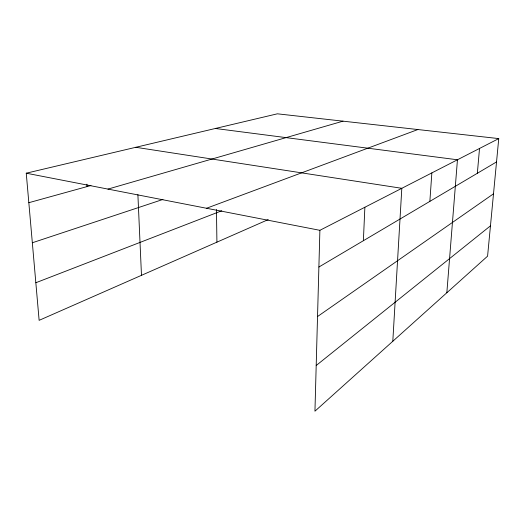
<?xml version="1.0" encoding="UTF-8"?>
<svg xmlns="http://www.w3.org/2000/svg" width="525" height="525" viewBox="0 0 525 525"><rect width="100%" height="100%" fill="white"/><g stroke="black" fill="none" stroke-linecap="round" stroke-linejoin="round"><path stroke-width="0.79" d="M498.75 138.6L319.889 230.317L314.947 411.187L487.581 256.167L498.75 138.6L277.377 113.813L26.25 173.198L39.126 320.342L268.242 219.588M363.379 240.713L364.875 207.25M392.805 341.276L401.815 188.304L135.785 147.295M429.857 201.383L431.858 172.902M446.841 292.747L457.452 159.777L215.355 128.481M477.343 173.289L479.522 148.463M316.194 365.512L490.462 225.842M317.533 316.536L493.507 193.81M318.885 267.035L496.532 161.93M35.838 282.745L221.806 210.748M206.509 208.261L417.867 129.544M32.34 242.76L162.947 199.441M107.979 189.098L343.009 121.163M28.829 202.696L90.969 185.502M26.25 173.198L319.889 230.317M86.92 184.17L87.078 186.585M137.891 194.624L141.481 275.336M216.464 209.534L216.917 242.163"/></g></svg>
